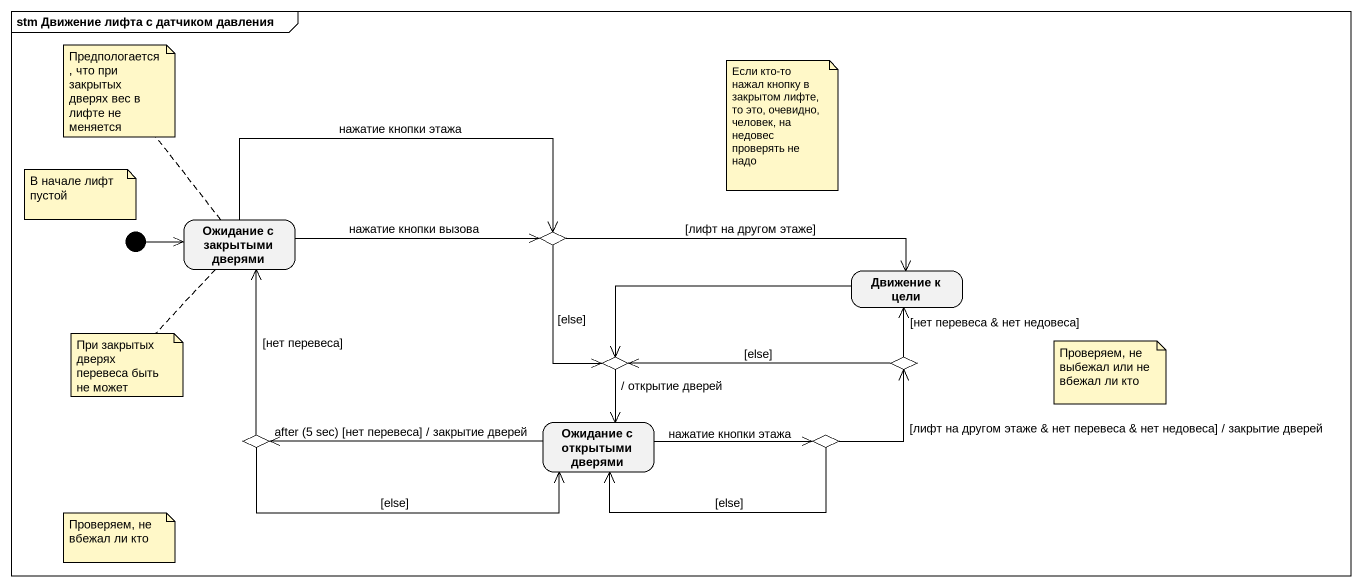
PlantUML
@startuml
mainframe stm Движение лифта с датчиком давления
hide empty description
state "Ожидание с закрытыми дверями" as Ожидание_с_закрытыми_дверями
state choice1 <<choice>>
state "Движение к цели" as Движение_к_цели
state choice2 <<choice>>
state choice3 <<choice>>
state "Ожидание с открытыми дверями" as Ожидание_с_открытыми_дверями
state choice4 <<choice>>
state choice5 <<choice>>
[*] -right-> Ожидание_с_закрытыми_дверями
Ожидание_с_закрытыми_дверями -right-> choice1 : нажатие кнопки вызова
Ожидание_с_закрытыми_дверями -right-> choice1 : нажатие кнопки этажа
choice1 -right-> Движение_к_цели : [лифт на другом этаже]
choice1 --> choice2 : [else]
Движение_к_цели -left-> choice2
choice2 --> Ожидание_с_открытыми_дверями : / открытие дверей
choice3 -up-> Движение_к_цели : [нет перевеса & нет недовеса]
choice3 -left-> choice2 : [else]
Ожидание_с_открытыми_дверями -left-> choice4 : after (5 sec) [нет перевеса] / закрытие дверей
Ожидание_с_открытыми_дверями -right-> choice5 : нажатие кнопки этажа
choice4 -up-> Ожидание_с_закрытыми_дверями : [нет перевеса]
choice4 -right-> Ожидание_с_открытыми_дверями : [else]
choice5 -up-> choice3 : [лифт на другом этаже & нет перевеса & нет недовеса] / закрытие дверей
choice5 -left-> Ожидание_с_открытыми_дверями : [else]
note top of Ожидание_с_закрытыми_дверями : Предпологается, что при закрытых дверях вес в лифте не меняется
note as N2
  Если кто-то нажал кнопку в закрытом лифте, то это, очевидно, человек, на недовес проверять не надо
end note
note as N3
  В начале лифт пустой
end note
note bottom of Ожидание_с_закрытыми_дверями : При закрытых дверях перевеса быть не может
note as N5
  Проверяем, не выбежал или не вбежал ли кто
end note
note as N6
  Проверяем, не вбежал ли кто
end note
@enduml
